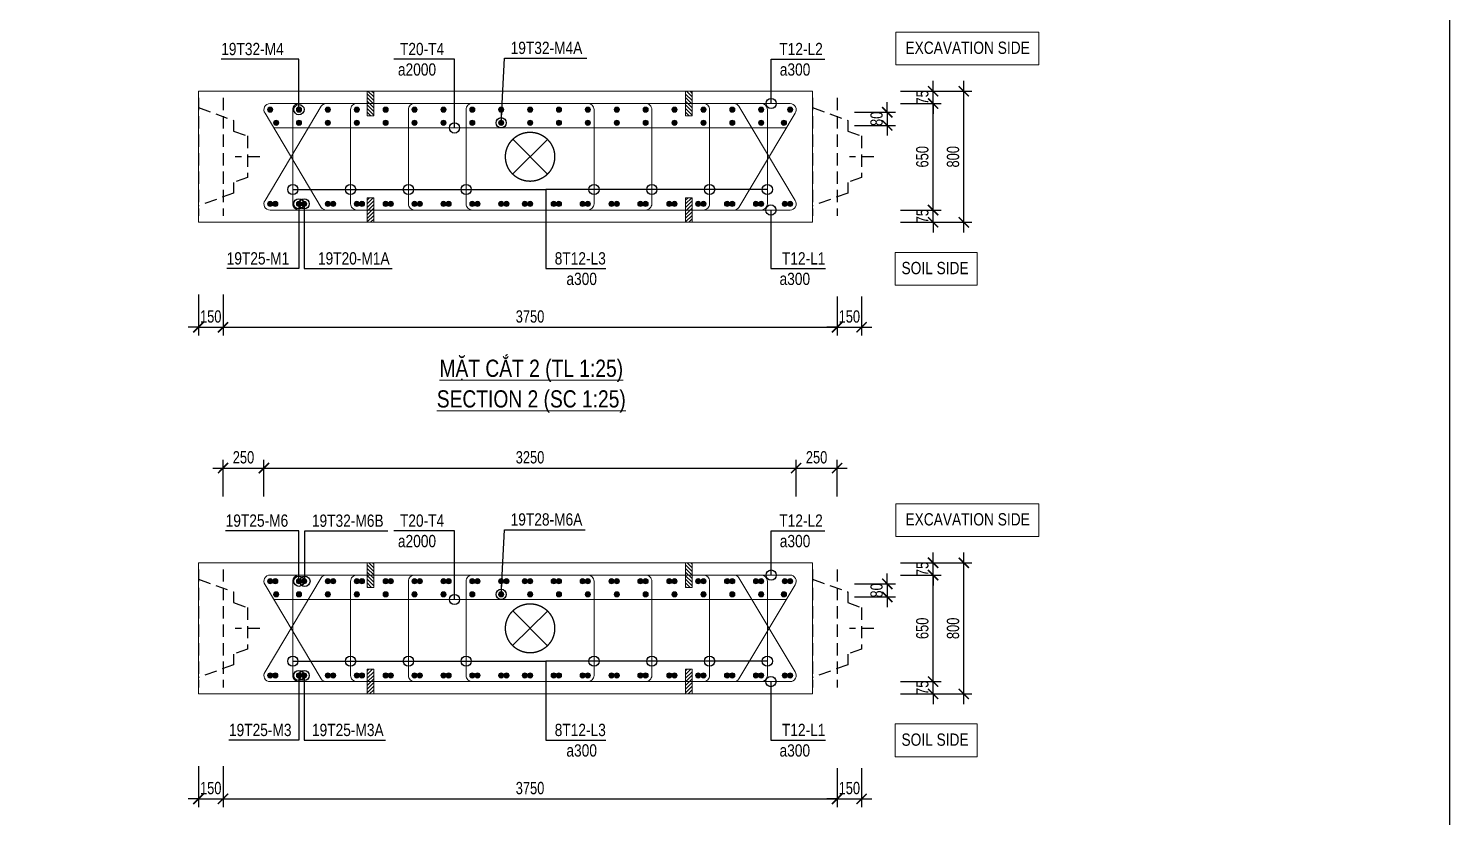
# Model space of a CAD drawing. Header units: millimetres. Extents: x 2746337 to 7547699, y -363432 to 15720.
# Drawn here: x 3215177 to 3249893, y -324901 to -305666 of the extents above; entities that cross this region are included whole.
import ezdxf
from ezdxf.enums import TextEntityAlignment as Align

# ---------------------------------------------------------------- set-up
doc = ezdxf.new("R2010")
doc.units = ezdxf.units.MM
doc.header["$LTSCALE"] = 1200
doc.header["$PDMODE"] = 3
doc.linetypes.add('CENTER', pattern=[2, 1.25, -0.25, 0.25, -0.25])
doc.linetypes.add('HIDDEN', pattern=[0.375, 0.25, -0.125])
for name, color, linetype, lineweight in [('5', 5, 'Continuous', 13), ('BOUND', 3, 'Continuous', 20), ('CWS', 8, 'HIDDEN', 9), ('ENOTE', 2, 'Continuous', 15), ('GRID', 74, 'CENTER', 15), ('K-THUOC', 1, 'Continuous', 18), ('LEADER', 8, 'Continuous', 9), ('MCT', 6, 'Continuous', 20), ('T1CO', 4, 'Continuous', 20), ('TEXTEN', 3, 'Continuous', 13), ('TEXTMA', 2, 'Continuous', 13), ('TEXTVN', 2, 'Continuous', 20), ('TIE', 4, 'Continuous', 13)]:
    doc.layers.add(name, color=color, linetype=linetype, lineweight=lineweight)
doc.layers.add('CDC.04.HIDDEN', color=8, linetype='HIDDEN')
doc.layers.add('MIE', color=5, linetype='HIDDEN')
doc.styles.add('DB_Arial', font='arial.ttf', dxfattribs={"width": 0.8})
doc.styles.add('SMTEXT', font='arial.ttf', dxfattribs={"width": 0.75})
doc.dimstyles.new('BSV25', dxfattribs={"dimtxt": 300, "dimasz": 250, "dimexe": 200, "dimexo": 0, "dimgap": 108, "dimtad": 1, "dimdec": 0, "dimlfac": 0.25, "dimdsep": 46, "dimtxsty": 'SMTEXT', "dimblk": 'ARCHTICK', "dimcen": 100, "dimdle": 250, "dimclrd": 256, "dimclre": 256, "dimclrt": 2, "dimadec": 0, "dimazin": 0, "dimtfac": 1, "dimtdec": 0, "dimtix": 1, "dimtmove": 2, "dimatfit": 3, "dimfxl": 800, "dimfxlon": 1, "dimtolj": 1, "dimtzin": 0, "dimarcsym": 0})

# ---------------------------------------------------------------- blocks, each defined once
blk = doc.blocks.new('cws800')
at = {"layer": 'CDC.04.HIDDEN'}
for p, q in [((-600, 1440), (-600, -1440)), ((0, 1440), (0, -1440))]:
    blk.add_line(p, q, dxfattribs=at)
for points in [[(0, 1200), (-860, 888), (-860, 627), (-1200, 507), (-1200, -507), (-860, -627), (-860, -888), (0, -1200)], [(-1500, 0), (-900, 0)]]:
    blk.add_lwpolyline(points, dxfattribs=at)
blk = doc.blocks.new('_ArchTick')
at = {"color": 0, "linetype": 'ByBlock', "const_width": 0.15}
blk.add_lwpolyline([(-0.5, -0.5), (0.5, 0.5)], dxfattribs=at)
blk = doc.blocks.new('*D2329')
at = {"layer": 'Defpoints', "color": 0, "transparency": 16777216}
for p in [(3219930, -310238), (3219330, -310398), (3219930, -312960)]:
    blk.add_point(p, dxfattribs=at)
at = {"layer": 'K-THUOC', "lineweight": -2, "transparency": 16777216}
for p, q in [((3219330, -312160), (3219330, -313160)), ((3219930, -312160), (3219930, -313160)), ((3219330, -312960), (3219080, -312960)), ((3219330, -312960), (3219930, -312960)), ((3219930, -312960), (3220180, -312960))]:
    blk.add_line(p, q, dxfattribs=at)
at = {"layer": 'K-THUOC', "lineweight": -2, "transparency": 16777216, "xscale": 250, "yscale": 250, "zscale": 250}
blk.add_blockref('_ArchTick', (3219330, -312960), dxfattribs=at)
at = {"layer": 'K-THUOC', "lineweight": -2, "transparency": 16777216, "xscale": 250, "yscale": 250, "zscale": 250, "rotation": 180}
blk.add_blockref('_ArchTick', (3219930, -312960), dxfattribs=at)
at = {"layer": 'K-THUOC', "color": 2, "transparency": 16777216, "insert": (3219630, -312698), "char_height": 300, "attachment_point": 5, "style": 'SMTEXT'}
blk.add_mtext('\\A1;150', dxfattribs=at)
blk = doc.blocks.new('*D2330')
at = {"layer": 'Defpoints', "color": 0, "transparency": 16777216}
for p in [(3234930, -312210), (3235530, -312210), (3235530, -312960)]:
    blk.add_point(p, dxfattribs=at)
at = {"layer": 'K-THUOC', "lineweight": -2, "transparency": 16777216}
for p, q in [((3234930, -312210), (3234930, -313160)), ((3235530, -312210), (3235530, -313160)), ((3234930, -312960), (3234680, -312960)), ((3234930, -312960), (3235530, -312960)), ((3235530, -312960), (3235780, -312960))]:
    blk.add_line(p, q, dxfattribs=at)
at = {"layer": 'K-THUOC', "lineweight": -2, "transparency": 16777216, "xscale": 250, "yscale": 250, "zscale": 250}
blk.add_blockref('_ArchTick', (3234930, -312960), dxfattribs=at)
at = {"layer": 'K-THUOC', "lineweight": -2, "transparency": 16777216, "xscale": 250, "yscale": 250, "zscale": 250, "rotation": 180}
blk.add_blockref('_ArchTick', (3235530, -312960), dxfattribs=at)
at = {"layer": 'K-THUOC', "color": 2, "transparency": 16777216, "insert": (3235230, -312698), "char_height": 300, "attachment_point": 5, "style": 'SMTEXT'}
blk.add_mtext('\\A1;150', dxfattribs=at)
blk = doc.blocks.new('*D2333')
at = {"layer": 'Defpoints', "color": 0, "transparency": 16777216}
for p in [(3219930, -310238), (3234930, -312210), (3234930, -312960)]:
    blk.add_point(p, dxfattribs=at)
at = {"layer": 'K-THUOC', "lineweight": -2, "transparency": 16777216}
for p, q in [((3219930, -312160), (3219930, -313160)), ((3234930, -312210), (3234930, -313160)), ((3219680, -312960), (3235180, -312960))]:
    blk.add_line(p, q, dxfattribs=at)
at = {"layer": 'K-THUOC', "lineweight": -2, "transparency": 16777216, "xscale": 250, "yscale": 250, "zscale": 250, "rotation": 180}
blk.add_blockref('_ArchTick', (3219930, -312960), dxfattribs=at)
at = {"layer": 'K-THUOC', "lineweight": -2, "transparency": 16777216, "xscale": 250, "yscale": 250, "zscale": 250}
blk.add_blockref('_ArchTick', (3234930, -312960), dxfattribs=at)
at = {"layer": 'K-THUOC', "color": 2, "transparency": 16777216, "insert": (3227430, -312698), "char_height": 300, "attachment_point": 5, "style": 'SMTEXT'}
blk.add_mtext('\\A1;3750', dxfattribs=at)
blk = doc.blocks.new('mct1')
at = {"lineweight": 9}
h = blk.add_hatch(color=256, dxfattribs=at)
h.dxf.hatch_style = 1
h.paths.add_polyline_path([(-16, 0, 1), (16, 0, 1)])
blk.add_circle((0, 0), 16, dxfattribs=at)
blk = doc.blocks.new('sp')
at = {"layer": '5', "lineweight": 20}
h = blk.add_hatch(dxfattribs=at)
h.set_pattern_fill('ANSI31', color=256, scale=500)
h.set_pattern_definition([(45, (0, 0), (-44.194, 44.194), [])])
h.paths.add_polyline_path([(80, 300), (-80, 300), (-80, -300), (80, -300)])
blk.add_lwpolyline([(-80, -300), (80, -300), (80, 300), (-80, 300)], close=True, dxfattribs=at)
blk = doc.blocks.new('*D2335')
at = {"layer": 'Defpoints', "color": 0, "transparency": 16777216}
for p in [(3236526, -307198), (3238026, -307198), (3236526, -310398)]:
    blk.add_point(p, dxfattribs=at)
at = {"layer": 'K-THUOC', "lineweight": -2, "transparency": 16777216}
for p, q in [((3237226, -307198), (3238226, -307198)), ((3238026, -310648), (3238026, -306948)), ((3237226, -310398), (3238226, -310398))]:
    blk.add_line(p, q, dxfattribs=at)
at = {"layer": 'K-THUOC', "lineweight": -2, "transparency": 16777216, "xscale": 250, "yscale": 250, "zscale": 250}
for p, rotation in [((3238026, -307198), 90), ((3238026, -310398), 270)]:
    blk.add_blockref('_ArchTick', p, dxfattribs=dict(at, rotation=rotation))
at = {"layer": 'K-THUOC', "color": 2, "transparency": 16777216, "insert": (3237764, -308798), "char_height": 300, "attachment_point": 5, "rotation": 90, "style": 'SMTEXT'}
blk.add_mtext('\\A1;800', dxfattribs=at)
blk = doc.blocks.new('*D2336')
at = {"layer": 'Defpoints', "color": 0, "transparency": 16777216}
for p in [(3236526, -310098), (3237276, -310098), (3236167, -310398)]:
    blk.add_point(p, dxfattribs=at)
at = {"layer": 'K-THUOC', "lineweight": -2, "transparency": 16777216}
for p, q in [((3237276, -310098), (3237276, -309848)), ((3236526, -310098), (3237476, -310098)), ((3237276, -310398), (3237276, -310098)), ((3236476, -310398), (3237476, -310398)), ((3237276, -310398), (3237276, -310648))]:
    blk.add_line(p, q, dxfattribs=at)
at = {"layer": 'K-THUOC', "lineweight": -2, "transparency": 16777216, "xscale": 250, "yscale": 250, "zscale": 250}
for p, rotation in [((3237276, -310098), 270), ((3237276, -310398), 90)]:
    blk.add_blockref('_ArchTick', p, dxfattribs=dict(at, rotation=rotation))
at = {"layer": 'K-THUOC', "color": 2, "transparency": 16777216, "insert": (3237015, -310248), "char_height": 300, "attachment_point": 5, "rotation": 90, "style": 'SMTEXT'}
blk.add_mtext('\\A1;75', dxfattribs=at)
blk = doc.blocks.new('*D2337')
at = {"layer": 'Defpoints', "color": 0, "transparency": 16777216}
for p in [(3236167, -307498), (3237276, -307498), (3236167, -310098)]:
    blk.add_point(p, dxfattribs=at)
at = {"layer": 'K-THUOC', "lineweight": -2, "transparency": 16777216}
for p, q in [((3236476, -307498), (3237476, -307498)), ((3237276, -310348), (3237276, -307248)), ((3236476, -310098), (3237476, -310098))]:
    blk.add_line(p, q, dxfattribs=at)
at = {"layer": 'K-THUOC', "lineweight": -2, "transparency": 16777216, "xscale": 250, "yscale": 250, "zscale": 250}
for p, rotation in [((3237276, -307498), 90), ((3237276, -310098), 270)]:
    blk.add_blockref('_ArchTick', p, dxfattribs=dict(at, rotation=rotation))
at = {"layer": 'K-THUOC', "color": 2, "transparency": 16777216, "insert": (3237014, -308798), "char_height": 300, "attachment_point": 5, "rotation": 90, "style": 'SMTEXT'}
blk.add_mtext('\\A1;650', dxfattribs=at)
blk = doc.blocks.new('*D2338')
at = {"layer": 'Defpoints', "color": 0, "transparency": 16777216}
for p in [(3236167, -307198), (3237276, -307198), (3236167, -307498)]:
    blk.add_point(p, dxfattribs=at)
at = {"layer": 'K-THUOC', "lineweight": -2, "transparency": 16777216}
for p, q in [((3236476, -307198), (3237476, -307198)), ((3237276, -307198), (3237276, -306948)), ((3237276, -307498), (3237276, -307198)), ((3236476, -307498), (3237476, -307498)), ((3237276, -307498), (3237276, -307748))]:
    blk.add_line(p, q, dxfattribs=at)
at = {"layer": 'K-THUOC', "lineweight": -2, "transparency": 16777216, "xscale": 250, "yscale": 250, "zscale": 250}
for p, rotation in [((3237276, -307198), 270), ((3237276, -307498), 90)]:
    blk.add_blockref('_ArchTick', p, dxfattribs=dict(at, rotation=rotation))
at = {"layer": 'K-THUOC', "color": 2, "transparency": 16777216, "insert": (3237015, -307348), "char_height": 300, "attachment_point": 5, "rotation": 90, "style": 'SMTEXT'}
blk.add_mtext('\\A1;75', dxfattribs=at)
blk = doc.blocks.new('*D2339')
at = {"layer": 'Defpoints', "color": 0, "transparency": 16777216}
for p in [(3235190, -307712), (3235190, -308032), (3236157, -308032)]:
    blk.add_point(p, dxfattribs=at)
at = {"layer": 'K-THUOC', "lineweight": -2, "transparency": 16777216}
for p, q in [((3236157, -307712), (3236157, -307462)), ((3235357, -307712), (3236357, -307712)), ((3236157, -307712), (3236157, -308032)), ((3235357, -308032), (3236357, -308032)), ((3236157, -308032), (3236157, -308282))]:
    blk.add_line(p, q, dxfattribs=at)
at = {"layer": 'K-THUOC', "lineweight": -2, "transparency": 16777216, "xscale": 250, "yscale": 250, "zscale": 250}
for p, rotation in [((3236157, -307712), 270), ((3236157, -308032), 90)]:
    blk.add_blockref('_ArchTick', p, dxfattribs=dict(at, rotation=rotation))
at = {"layer": 'K-THUOC', "color": 2, "transparency": 16777216, "insert": (3235896, -307872), "char_height": 300, "attachment_point": 5, "rotation": 90, "style": 'SMTEXT'}
blk.add_mtext('\\A1;80', dxfattribs=at)
blk = doc.blocks.new('tremie')
at = {"layer": 'MIE', "color": 74, "ltscale": 1000}
for p, q in [((424, -424), (-424, 424)), ((424, 424), (-424, -424))]:
    blk.add_line(p, q, dxfattribs=at)
at = {"layer": 'MIE', "ltscale": 500}
blk.add_circle((0, 0), 600, dxfattribs=at)
blk = doc.blocks.new('*D2318')
at = {"layer": 'Defpoints', "color": 0, "transparency": 16777216}
for p in [(3219930, -321748), (3219330, -321908), (3219930, -324470)]:
    blk.add_point(p, dxfattribs=at)
at = {"layer": 'K-THUOC', "lineweight": -2, "transparency": 16777216}
for p, q in [((3219330, -323670), (3219330, -324670)), ((3219930, -323670), (3219930, -324670)), ((3219330, -324470), (3219080, -324470)), ((3219330, -324470), (3219930, -324470)), ((3219930, -324470), (3220180, -324470))]:
    blk.add_line(p, q, dxfattribs=at)
at = {"layer": 'K-THUOC', "lineweight": -2, "transparency": 16777216, "xscale": 250, "yscale": 250, "zscale": 250}
blk.add_blockref('_ArchTick', (3219330, -324470), dxfattribs=at)
at = {"layer": 'K-THUOC', "lineweight": -2, "transparency": 16777216, "xscale": 250, "yscale": 250, "zscale": 250, "rotation": 180}
blk.add_blockref('_ArchTick', (3219930, -324470), dxfattribs=at)
at = {"layer": 'K-THUOC', "color": 2, "transparency": 16777216, "insert": (3219630, -324208), "char_height": 300, "attachment_point": 5, "style": 'SMTEXT'}
blk.add_mtext('\\A1;150', dxfattribs=at)
blk = doc.blocks.new('*D2319')
at = {"layer": 'Defpoints', "color": 0, "transparency": 16777216}
for p in [(3234930, -323720), (3235530, -323720), (3235530, -324470)]:
    blk.add_point(p, dxfattribs=at)
at = {"layer": 'K-THUOC', "lineweight": -2, "transparency": 16777216}
for p, q in [((3234930, -323720), (3234930, -324670)), ((3235530, -323720), (3235530, -324670)), ((3234930, -324470), (3234680, -324470)), ((3234930, -324470), (3235530, -324470)), ((3235530, -324470), (3235780, -324470))]:
    blk.add_line(p, q, dxfattribs=at)
at = {"layer": 'K-THUOC', "lineweight": -2, "transparency": 16777216, "xscale": 250, "yscale": 250, "zscale": 250}
blk.add_blockref('_ArchTick', (3234930, -324470), dxfattribs=at)
at = {"layer": 'K-THUOC', "lineweight": -2, "transparency": 16777216, "xscale": 250, "yscale": 250, "zscale": 250, "rotation": 180}
blk.add_blockref('_ArchTick', (3235530, -324470), dxfattribs=at)
at = {"layer": 'K-THUOC', "color": 2, "transparency": 16777216, "insert": (3235230, -324208), "char_height": 300, "attachment_point": 5, "style": 'SMTEXT'}
blk.add_mtext('\\A1;150', dxfattribs=at)
blk = doc.blocks.new('*D2320')
at = {"layer": 'Defpoints', "color": 0, "transparency": 16777216}
for p in [(3220930, -316396), (3219930, -317087), (3220930, -317087)]:
    blk.add_point(p, dxfattribs=at)
at = {"layer": 'K-THUOC', "lineweight": -2, "transparency": 16777216}
for p, q in [((3219930, -317087), (3219930, -316196)), ((3220930, -317087), (3220930, -316196)), ((3219680, -316396), (3221180, -316396))]:
    blk.add_line(p, q, dxfattribs=at)
at = {"layer": 'K-THUOC', "lineweight": -2, "transparency": 16777216, "xscale": 250, "yscale": 250, "zscale": 250, "rotation": 180}
blk.add_blockref('_ArchTick', (3219930, -316396), dxfattribs=at)
at = {"layer": 'K-THUOC', "lineweight": -2, "transparency": 16777216, "xscale": 250, "yscale": 250, "zscale": 250}
blk.add_blockref('_ArchTick', (3220930, -316396), dxfattribs=at)
at = {"layer": 'K-THUOC', "color": 2, "transparency": 16777216, "insert": (3220430, -316135), "char_height": 300, "attachment_point": 5, "style": 'SMTEXT'}
blk.add_mtext('\\A1;250', dxfattribs=at)
blk = doc.blocks.new('*D2321')
at = {"layer": 'Defpoints', "color": 0, "transparency": 16777216}
for p in [(3233929, -316396), (3220930, -317087), (3233929, -317087)]:
    blk.add_point(p, dxfattribs=at)
at = {"layer": 'K-THUOC', "lineweight": -2, "transparency": 16777216}
for p, q in [((3220930, -317087), (3220930, -316196)), ((3233929, -317087), (3233929, -316196)), ((3220680, -316396), (3234179, -316396))]:
    blk.add_line(p, q, dxfattribs=at)
at = {"layer": 'K-THUOC', "lineweight": -2, "transparency": 16777216, "xscale": 250, "yscale": 250, "zscale": 250, "rotation": 180}
blk.add_blockref('_ArchTick', (3220930, -316396), dxfattribs=at)
at = {"layer": 'K-THUOC', "lineweight": -2, "transparency": 16777216, "xscale": 250, "yscale": 250, "zscale": 250}
blk.add_blockref('_ArchTick', (3233929, -316396), dxfattribs=at)
at = {"layer": 'K-THUOC', "color": 2, "transparency": 16777216, "insert": (3227430, -316135), "char_height": 300, "attachment_point": 5, "style": 'SMTEXT'}
blk.add_mtext('\\A1;3250', dxfattribs=at)
blk = doc.blocks.new('*D2322')
at = {"layer": 'Defpoints', "color": 0, "transparency": 16777216}
for p in [(3219930, -321748), (3234930, -323720), (3234930, -324470)]:
    blk.add_point(p, dxfattribs=at)
at = {"layer": 'K-THUOC', "lineweight": -2, "transparency": 16777216}
for p, q in [((3219930, -323670), (3219930, -324670)), ((3234930, -323720), (3234930, -324670)), ((3219680, -324470), (3235180, -324470))]:
    blk.add_line(p, q, dxfattribs=at)
at = {"layer": 'K-THUOC', "lineweight": -2, "transparency": 16777216, "xscale": 250, "yscale": 250, "zscale": 250, "rotation": 180}
blk.add_blockref('_ArchTick', (3219930, -324470), dxfattribs=at)
at = {"layer": 'K-THUOC', "lineweight": -2, "transparency": 16777216, "xscale": 250, "yscale": 250, "zscale": 250}
blk.add_blockref('_ArchTick', (3234930, -324470), dxfattribs=at)
at = {"layer": 'K-THUOC', "color": 2, "transparency": 16777216, "insert": (3227430, -324208), "char_height": 300, "attachment_point": 5, "style": 'SMTEXT'}
blk.add_mtext('\\A1;3750', dxfattribs=at)
blk = doc.blocks.new('*D2323')
at = {"layer": 'Defpoints', "color": 0, "transparency": 16777216}
for p in [(3234930, -316396), (3233929, -317087), (3234930, -317087)]:
    blk.add_point(p, dxfattribs=at)
at = {"layer": 'K-THUOC', "lineweight": -2, "transparency": 16777216}
for p, q in [((3233929, -317087), (3233929, -316196)), ((3234930, -317087), (3234930, -316196)), ((3233679, -316396), (3235180, -316396))]:
    blk.add_line(p, q, dxfattribs=at)
at = {"layer": 'K-THUOC', "lineweight": -2, "transparency": 16777216, "xscale": 250, "yscale": 250, "zscale": 250, "rotation": 180}
blk.add_blockref('_ArchTick', (3233929, -316396), dxfattribs=at)
at = {"layer": 'K-THUOC', "lineweight": -2, "transparency": 16777216, "xscale": 250, "yscale": 250, "zscale": 250}
blk.add_blockref('_ArchTick', (3234930, -316396), dxfattribs=at)
at = {"layer": 'K-THUOC', "color": 2, "transparency": 16777216, "insert": (3234430, -316135), "char_height": 300, "attachment_point": 5, "style": 'SMTEXT'}
blk.add_mtext('\\A1;250', dxfattribs=at)
blk = doc.blocks.new('*D2324')
at = {"layer": 'Defpoints', "color": 0, "transparency": 16777216}
for p in [(3236526, -318708), (3238026, -318708), (3236526, -321908)]:
    blk.add_point(p, dxfattribs=at)
at = {"layer": 'K-THUOC', "lineweight": -2, "transparency": 16777216}
for p, q in [((3238026, -322158), (3238026, -318458)), ((3237226, -318708), (3238226, -318708)), ((3237226, -321908), (3238226, -321908))]:
    blk.add_line(p, q, dxfattribs=at)
at = {"layer": 'K-THUOC', "lineweight": -2, "transparency": 16777216, "xscale": 250, "yscale": 250, "zscale": 250}
for p, rotation in [((3238026, -318708), 90), ((3238026, -321908), 270)]:
    blk.add_blockref('_ArchTick', p, dxfattribs=dict(at, rotation=rotation))
at = {"layer": 'K-THUOC', "color": 2, "transparency": 16777216, "insert": (3237764, -320308), "char_height": 300, "attachment_point": 5, "rotation": 90, "style": 'SMTEXT'}
blk.add_mtext('\\A1;800', dxfattribs=at)
blk = doc.blocks.new('*D2325')
at = {"layer": 'Defpoints', "color": 0, "transparency": 16777216}
for p in [(3236526, -321608), (3237276, -321608), (3236167, -321908)]:
    blk.add_point(p, dxfattribs=at)
at = {"layer": 'K-THUOC', "lineweight": -2, "transparency": 16777216}
for p, q in [((3237276, -321608), (3237276, -321358)), ((3236526, -321608), (3237476, -321608)), ((3237276, -321908), (3237276, -321608)), ((3236476, -321908), (3237476, -321908)), ((3237276, -321908), (3237276, -322158))]:
    blk.add_line(p, q, dxfattribs=at)
at = {"layer": 'K-THUOC', "lineweight": -2, "transparency": 16777216, "xscale": 250, "yscale": 250, "zscale": 250}
for p, rotation in [((3237276, -321608), 270), ((3237276, -321908), 90)]:
    blk.add_blockref('_ArchTick', p, dxfattribs=dict(at, rotation=rotation))
at = {"layer": 'K-THUOC', "color": 2, "transparency": 16777216, "insert": (3237015, -321758), "char_height": 300, "attachment_point": 5, "rotation": 90, "style": 'SMTEXT'}
blk.add_mtext('\\A1;75', dxfattribs=at)
blk = doc.blocks.new('*D2326')
at = {"layer": 'Defpoints', "color": 0, "transparency": 16777216}
for p in [(3236167, -319008), (3237276, -319008), (3236167, -321608)]:
    blk.add_point(p, dxfattribs=at)
at = {"layer": 'K-THUOC', "lineweight": -2, "transparency": 16777216}
for p, q in [((3236476, -319008), (3237476, -319008)), ((3237276, -321858), (3237276, -318758)), ((3236476, -321608), (3237476, -321608))]:
    blk.add_line(p, q, dxfattribs=at)
at = {"layer": 'K-THUOC', "lineweight": -2, "transparency": 16777216, "xscale": 250, "yscale": 250, "zscale": 250}
for p, rotation in [((3237276, -319008), 90), ((3237276, -321608), 270)]:
    blk.add_blockref('_ArchTick', p, dxfattribs=dict(at, rotation=rotation))
at = {"layer": 'K-THUOC', "color": 2, "transparency": 16777216, "insert": (3237014, -320308), "char_height": 300, "attachment_point": 5, "rotation": 90, "style": 'SMTEXT'}
blk.add_mtext('\\A1;650', dxfattribs=at)
blk = doc.blocks.new('*D2327')
at = {"layer": 'Defpoints', "color": 0, "transparency": 16777216}
for p in [(3236167, -318708), (3236167, -319008), (3237276, -318708)]:
    blk.add_point(p, dxfattribs=at)
at = {"layer": 'K-THUOC', "lineweight": -2, "transparency": 16777216}
for p, q in [((3237276, -318708), (3237276, -318458)), ((3236476, -318708), (3237476, -318708)), ((3236476, -319008), (3237476, -319008)), ((3237276, -319008), (3237276, -318708)), ((3237276, -319008), (3237276, -319258))]:
    blk.add_line(p, q, dxfattribs=at)
at = {"layer": 'K-THUOC', "lineweight": -2, "transparency": 16777216, "xscale": 250, "yscale": 250, "zscale": 250}
for p, rotation in [((3237276, -318708), 270), ((3237276, -319008), 90)]:
    blk.add_blockref('_ArchTick', p, dxfattribs=dict(at, rotation=rotation))
at = {"layer": 'K-THUOC', "color": 2, "transparency": 16777216, "insert": (3237015, -318858), "char_height": 300, "attachment_point": 5, "rotation": 90, "style": 'SMTEXT'}
blk.add_mtext('\\A1;75', dxfattribs=at)
blk = doc.blocks.new('*D2328')
at = {"layer": 'Defpoints', "color": 0, "transparency": 16777216}
for p in [(3235190, -319222), (3235190, -319542), (3236157, -319542)]:
    blk.add_point(p, dxfattribs=at)
at = {"layer": 'K-THUOC', "lineweight": -2, "transparency": 16777216}
for p, q in [((3236157, -319222), (3236157, -318972)), ((3235357, -319222), (3236357, -319222)), ((3236157, -319222), (3236157, -319542)), ((3235357, -319542), (3236357, -319542)), ((3236157, -319542), (3236157, -319792))]:
    blk.add_line(p, q, dxfattribs=at)
at = {"layer": 'K-THUOC', "lineweight": -2, "transparency": 16777216, "xscale": 250, "yscale": 250, "zscale": 250}
for p, rotation in [((3236157, -319222), 270), ((3236157, -319542), 90)]:
    blk.add_blockref('_ArchTick', p, dxfattribs=dict(at, rotation=rotation))
at = {"layer": 'K-THUOC', "color": 2, "transparency": 16777216, "insert": (3235896, -319382), "char_height": 300, "attachment_point": 5, "rotation": 90, "style": 'SMTEXT'}
blk.add_mtext('\\A1;80', dxfattribs=at)

msp = doc.modelspace()

# ---------------------------------------------------------------- linework, layer by layer
msp.add_lwpolyline([(3156375.6, -286280), (3249892.9, -286280), (3249892.9, -363432.4), (3156375.6, -363432.4)], close=True)
at = {"layer": 'BOUND'}
for points in [[(3219330.3, -310397.7), (3234330.3, -310397.7), (3234330.3, -307197.7), (3219330.3, -307197.7)], [(3219330.3, -321907.7), (3234330.3, -321907.7), (3234330.3, -318707.7), (3219330.3, -318707.7)]]:
    msp.add_lwpolyline(points, close=True, dxfattribs=at)
at = {"layer": 'ENOTE'}
for points in [[(3236362.3, -305755.1), (3239862.3, -305755.1), (3239862.3, -306555.1), (3236362.3, -306555.1)], [(3236351.7, -311131.7), (3238351.7, -311131.7), (3238351.7, -311931.7), (3236351.7, -311931.7)], [(3236362.3, -317265.2), (3239862.3, -317265.2), (3239862.3, -318065.2), (3236362.3, -318065.2)], [(3236351.7, -322641.8), (3238351.7, -322641.8), (3238351.7, -323441.8), (3236351.7, -323441.8)]]:
    msp.add_lwpolyline(points, close=True, dxfattribs=at)
at = {"layer": 'T1CO'}
for p, q in [((3233690.4, -308094.6), (3221172.6, -308094.6)), ((3233690.4, -319604.6), (3221172.6, -319604.6))]:
    msp.add_line(p, q, dxfattribs=at)
at = {"layer": 'TIE', "lineweight": 20}
for points in [[(3222452, -307497.7, 0.244599), (3222329.2, -307561.6), (3220957.4, -309861.6, 0.6069433), (3221080.3, -310097.7), (3233782.8, -310097.7, 0.6069433), (3233905.6, -309861.6), (3232533.9, -307561.6, 0.244599), (3232411, -307497.7)], [(3232411, -310097.7, 0.244599), (3232533.9, -310033.8), (3233905.6, -307733.8, 0.6069433), (3233782.8, -307497.7), (3221080.3, -307497.7, 0.6069433), (3220957.4, -307733.8), (3222329.2, -310033.8, 0.244599), (3222452, -310097.7)], [(3222452, -319007.7, 0.244599), (3222329.2, -319071.7), (3220957.4, -321371.7, 0.6069433), (3221080.3, -321607.7), (3233782.8, -321607.7, 0.6069433), (3233905.6, -321371.7), (3232533.9, -319071.7, 0.244599), (3232411, -319007.7)], [(3232411, -321607.7, 0.244599), (3232533.9, -321543.8), (3233905.6, -319243.8, 0.6069433), (3233782.8, -319007.7), (3221080.3, -319007.7, 0.6069433), (3220957.4, -319243.8), (3222329.2, -321543.8, 0.244599), (3222452, -321607.7)]]:
    msp.add_lwpolyline(points, format="xyb", dxfattribs=at)
at = {"layer": 'TIE'}
for points in [[(3222236, -310097.7), (3221786, -310097.7, -0.4142136), (3221636, -309947.7), (3221636, -307647.7, -0.4142136), (3221786, -307497.7), (3222236, -307497.7)], [(3223647.3, -310097.7), (3223197.3, -310097.7, -0.4142136), (3223047.3, -309947.7), (3223047.3, -307647.7, -0.4142136), (3223197.3, -307497.7), (3223647.3, -307497.7)], [(3225058.7, -310097.7), (3224608.7, -310097.7, -0.4142136), (3224458.7, -309947.7), (3224458.7, -307647.7, -0.4142136), (3224608.7, -307497.7), (3225058.7, -307497.7)], [(3226470.1, -310097.7), (3226020.1, -310097.7, -0.4142136), (3225870.1, -309947.7), (3225870.1, -307647.7, -0.4142136), (3226020.1, -307497.7), (3226470.1, -307497.7)], [(3228392.9, -310097.7), (3228842.9, -310097.7, 0.4142136), (3228992.9, -309947.7), (3228992.9, -307647.7, 0.4142136), (3228842.9, -307497.7), (3228392.9, -307497.7)], [(3229804.3, -310097.7), (3230254.3, -310097.7, 0.4142136), (3230404.3, -309947.7), (3230404.3, -307647.7, 0.4142136), (3230254.3, -307497.7), (3229804.3, -307497.7)], [(3231215.7, -310097.7), (3231665.7, -310097.7, 0.4142136), (3231815.7, -309947.7), (3231815.7, -307647.7, 0.4142136), (3231665.7, -307497.7), (3231215.7, -307497.7)], [(3232627.1, -310097.7), (3233077.1, -310097.7, 0.4142136), (3233227.1, -309947.7), (3233227.1, -307647.7, 0.4142136), (3233077.1, -307497.7), (3232627.1, -307497.7)], [(3222236, -321607.7), (3221786, -321607.7, -0.4142136), (3221636, -321457.7), (3221636, -319157.7, -0.4142136), (3221786, -319007.7), (3222236, -319007.7)], [(3223647.3, -321607.7), (3223197.3, -321607.7, -0.4142136), (3223047.3, -321457.7), (3223047.3, -319157.7, -0.4142136), (3223197.3, -319007.7), (3223647.3, -319007.7)], [(3225058.7, -321607.7), (3224608.7, -321607.7, -0.4142136), (3224458.7, -321457.7), (3224458.7, -319157.7, -0.4142136), (3224608.7, -319007.7), (3225058.7, -319007.7)], [(3226470.1, -321607.7), (3226020.1, -321607.7, -0.4142136), (3225870.1, -321457.7), (3225870.1, -319157.7, -0.4142136), (3226020.1, -319007.7), (3226470.1, -319007.7)], [(3228392.9, -321607.7), (3228842.9, -321607.7, 0.4142136), (3228992.9, -321457.7), (3228992.9, -319157.7, 0.4142136), (3228842.9, -319007.7), (3228392.9, -319007.7)], [(3229804.3, -321607.7), (3230254.3, -321607.7, 0.4142136), (3230404.3, -321457.7), (3230404.3, -319157.7, 0.4142136), (3230254.3, -319007.7), (3229804.3, -319007.7)], [(3231215.7, -321607.7), (3231665.7, -321607.7, 0.4142136), (3231815.7, -321457.7), (3231815.7, -319157.7, 0.4142136), (3231665.7, -319007.7), (3231215.7, -319007.7)], [(3232627.1, -321607.7), (3233077.1, -321607.7, 0.4142136), (3233227.1, -321457.7), (3233227.1, -319157.7, 0.4142136), (3233077.1, -319007.7), (3232627.1, -319007.7)]]:
    msp.add_lwpolyline(points, format="xyb", dxfattribs=at)

# ---------------------------------------------------------------- block references
at = {"layer": 'CWS', "xscale": -1}
for p in [(3219330.3, -308797.7), (3234330.3, -308797.7), (3219330.3, -320307.7), (3234330.3, -320307.7)]:
    msp.add_blockref('cws800', p, dxfattribs=at)
at = {"layer": 'ENOTE', "xscale": -1}
for p in [(3223531.1, -307497.7), (3231310.5, -307497.7), (3223531.1, -319007.7), (3231310.5, -319007.7)]:
    msp.add_blockref('sp', p, dxfattribs=at)
at = {"layer": 'ENOTE', "rotation": 180}
for p in [(3223531.1, -310097.7), (3231310.5, -310097.7), (3223531.1, -321607.7), (3231310.5, -321607.7)]:
    msp.add_blockref('sp', p, dxfattribs=at)
at = {"layer": 'GRID', "rotation": 269.672406155841}
for p in [(3227431.5, -308797.7), (3227431.5, -320307.7)]:
    msp.add_blockref('tremie', p, dxfattribs=at)
at = {"layer": 'MCT', "xscale": -4, "yscale": 4, "zscale": 4, "rotation": 180}
for p in [(3221080.3, -307647.7), (3221786, -307647.7), (3222491.7, -307647.7), (3223197.3, -307647.7), (3223903, -307647.7), (3224608.7, -307647.7), (3225314.4, -307647.7), (3226020.1, -307647.7), (3226725.8, -307647.7), (3227431.5, -307647.7), (3228137.2, -307647.7), (3228842.9, -307647.7), (3229548.6, -307647.7), (3230254.3, -307647.7), (3230960, -307647.7), (3231665.7, -307647.7), (3232371.4, -307647.7), (3233077.1, -307647.7), (3233782.8, -307647.7), (3221230.3, -307967.7), (3221786, -307967.7), (3222491.7, -307967.7), (3223197.3, -307967.7), (3223903, -307967.7), (3224608.7, -307967.7), (3225314.4, -307967.7), (3226020.1, -307967.7), (3226725.8, -307967.7), (3227431.5, -307967.7), (3228137.2, -307967.7), (3228842.9, -307967.7), (3229548.6, -307967.7), (3230254.3, -307967.7), (3230960, -307967.7), (3231665.7, -307967.7), (3232371.4, -307967.7), (3233077.1, -307967.7), (3233632.8, -307967.7), (3221080.3, -319157.7), (3221208.3, -319157.7), (3221786, -319157.7), (3221914, -319157.7), (3222491.7, -319157.7), (3222619.7, -319157.7), (3223197.3, -319157.7), (3223325.3, -319157.7), (3223903, -319157.7), (3224031, -319157.7), (3224608.7, -319157.7), (3224736.7, -319157.7), (3225314.4, -319157.7), (3225442.4, -319157.7), (3226020.1, -319157.7), (3226148.1, -319157.7), (3226725.8, -319157.7), (3226853.8, -319157.7), (3227303.5, -319157.7), (3227431.5, -319157.7), (3228009.2, -319157.7), (3228137.2, -319157.7), (3228714.9, -319157.7), (3228842.9, -319157.7), (3229420.6, -319157.7), (3229548.6, -319157.7), (3230126.3, -319157.7), (3230254.3, -319157.7), (3230832, -319157.7), (3230960, -319157.7), (3231537.7, -319157.7), (3231665.7, -319157.7), (3232243.4, -319157.7), (3232371.4, -319157.7), (3232949.1, -319157.7), (3233077.1, -319157.7), (3233654.8, -319157.7), (3233782.8, -319157.7), (3221230.3, -319477.7), (3221786, -319477.7), (3222491.7, -319477.7), (3223197.3, -319477.7), (3223903, -319477.7), (3224608.7, -319477.7), (3225314.4, -319477.7), (3226020.1, -319477.7), (3226725.8, -319477.7), (3227431.5, -319477.7), (3228137.2, -319477.7), (3228842.9, -319477.7), (3229548.6, -319477.7), (3230254.3, -319477.7), (3230960, -319477.7), (3231665.7, -319477.7), (3232371.4, -319477.7), (3233077.1, -319477.7), (3233632.8, -319477.7)]:
    msp.add_blockref('mct1', p, dxfattribs=at)
at = {"layer": 'MCT', "xscale": 4, "yscale": 4, "zscale": 4}
for p in [(3221080.3, -309947.7), (3221208.3, -309947.7), (3221786, -309947.7), (3221914, -309947.7), (3222491.7, -309947.7), (3222619.7, -309947.7), (3223197.3, -309947.7), (3223325.3, -309947.7), (3223903, -309947.7), (3224031, -309947.7), (3224608.7, -309947.7), (3224736.7, -309947.7), (3225314.4, -309947.7), (3225442.4, -309947.7), (3226020.1, -309947.7), (3226148.1, -309947.7), (3226725.8, -309947.7), (3226853.8, -309947.7), (3227303.5, -309947.7), (3227431.5, -309947.7), (3228009.2, -309947.7), (3228137.2, -309947.7), (3228714.9, -309947.7), (3228842.9, -309947.7), (3229420.6, -309947.7), (3229548.6, -309947.7), (3230126.3, -309947.7), (3230254.3, -309947.7), (3230832, -309947.7), (3230960, -309947.7), (3231537.7, -309947.7), (3231665.7, -309947.7), (3232243.4, -309947.7), (3232371.4, -309947.7), (3232949.1, -309947.7), (3233077.1, -309947.7), (3233654.8, -309947.7), (3233782.8, -309947.7), (3221080.3, -321457.7), (3221208.3, -321457.7), (3221786, -321457.7), (3221914, -321457.7), (3222491.7, -321457.7), (3222619.7, -321457.7), (3223197.3, -321457.7), (3223325.3, -321457.7), (3223903, -321457.7), (3224031, -321457.7), (3224608.7, -321457.7), (3224736.7, -321457.7), (3225314.4, -321457.7), (3225442.4, -321457.7), (3226020.1, -321457.7), (3226148.1, -321457.7), (3226725.8, -321457.7), (3226853.8, -321457.7), (3227303.5, -321457.7), (3227431.5, -321457.7), (3228009.2, -321457.7), (3228137.2, -321457.7), (3228714.9, -321457.7), (3228842.9, -321457.7), (3229420.6, -321457.7), (3229548.6, -321457.7), (3230126.3, -321457.7), (3230254.3, -321457.7), (3230832, -321457.7), (3230960, -321457.7), (3231537.7, -321457.7), (3231665.7, -321457.7), (3232243.4, -321457.7), (3232371.4, -321457.7), (3232949.1, -321457.7), (3233077.1, -321457.7), (3233654.8, -321457.7), (3233782.8, -321457.7)]:
    msp.add_blockref('mct1', p, dxfattribs=at)

# ---------------------------------------------------------------- texts
at = {"layer": 'TEXTEN', "style": 'DB_Arial', "width": 0.8}
for s, p in [('T20-T4', (3225333, -306317.7)), ('T12-L2', (3234581.2, -306317.7)), ('8T12-L3', (3229281.4, -311427.7)), ('T12-L1', (3234645.3, -311427.7)), ('a300', (3229064.7, -311927.7)), ('T20-T4', (3225333, -317827.7)), ('T12-L2', (3234581.2, -317827.7)), ('8T12-L3', (3229281.4, -322937.7)), ('T12-L1', (3234645.3, -322937.7)), ('a300', (3229064.7, -323437.7))]:
    msp.add_text(s, height=300, dxfattribs=at).set_placement(p, align=Align.RIGHT)
for s, p in [('a2000', (3224202.6, -306817.7)), ('a300', (3233531.5, -306817.7)), ('a300', (3233525.3, -311927.7)), ('a2000', (3224202.6, -318327.7)), ('a300', (3233531.5, -318327.7)), ('a300', (3233525.3, -323437.7))]:
    msp.add_text(s, height=300, dxfattribs=at).set_placement(p)
at = {"layer": 'TEXTMA', "style": 'DB_Arial', "width": 0.8}
for s, p in [('19T32-M4', (3219886, -306317.7)), ('19T32-M4A', (3226956.3, -306289.7)), ('19T25-M1', (3220019.5, -311427.7)), ('19T20-M1A', (3222248.6, -311427.7)), ('19T25-M6', (3219994.9, -317827.7)), ('19T32-M6B', (3222101.4, -317829.9)), ('19T28-M6A', (3226956.3, -317799.7)), ('19T25-M3', (3220075.3, -322937.7)), ('19T25-M3A', (3222102.7, -322937.7))]:
    msp.add_text(s, height=300, dxfattribs=at).set_placement(p)
at = {"layer": 'TEXTVN', "style": 'DB_Arial', "width": 0.8}
for p in [(3236601.5, -306286.8), (3236601.5, -317796.9)]:
    msp.add_text('EXCAVATION SIDE', height=300, dxfattribs=at).set_placement(p)
for p in [(3238143.8, -311663.4), (3238143.8, -323173.5)]:
    msp.add_text('SOIL SIDE', height=300, dxfattribs=at).set_placement(p, align=Align.RIGHT)
for s, p in [('%%UMẶT CẮT 2 (TL 1:25)', (3227460.8, -313959.5)), ('%%USECTION 2 (SC 1:25)', (3227460.8, -314759.5))]:
    msp.add_text(s, height=420, rotation=360, dxfattribs=at).set_placement(p, align=Align.MIDDLE)

# ---------------------------------------------------------------- dimensions: what is measured, and where the dimension line sits
at = {"layer": 'K-THUOC'}
for base, p1, p2, picture, middle in [((3237275.6, -307197.7), (3236167.5, -307497.7), (3236167.5, -307197.7), '*D2338', (3237015, -307347.7)), ((3238025.6, -307197.7), (3236525.6, -310397.7), (3236525.6, -307197.7), '*D2335', (3237764.4, -308797.7)), ((3236156.7, -308031.7), (3235190.3, -307711.7), (3235190.3, -308031.7), '*D2339', (3235895.5, -307871.7)), ((3237275.6, -307497.7), (3236167.5, -310097.7), (3236167.5, -307497.7), '*D2337', (3237014.4, -308797.7)), ((3237275.6, -310097.7), (3236167.5, -310397.7), (3236525.6, -310097.7), '*D2336', (3237015, -310247.7)), ((3237275.6, -318707.7), (3236167.5, -319007.7), (3236167.5, -318707.7), '*D2327', (3237015, -318857.7)), ((3238025.6, -318707.7), (3236525.6, -321907.7), (3236525.6, -318707.7), '*D2324', (3237764.4, -320307.7)), ((3236156.7, -319541.7), (3235190.3, -319221.7), (3235190.3, -319541.7), '*D2328', (3235895.5, -319381.7)), ((3237275.6, -319007.7), (3236167.5, -321607.7), (3236167.5, -319007.7), '*D2326', (3237014.4, -320307.7)), ((3237275.6, -321607.7), (3236167.5, -321907.7), (3236525.6, -321607.7), '*D2325', (3237015, -321757.7))]:
    dim = msp.add_linear_dim(base=base, p1=p1, p2=p2, angle=90, dimstyle='BSV25', dxfattribs=at)
    dim.commit()
    dim.dimension.update_dxf_attribs({"geometry": picture, "text_midpoint": middle})
for base, p1, p2, picture, middle in [((3219930.3, -312959.5), (3219330.3, -310397.7), (3219930.3, -310237.9), '*D2329', (3219630.3, -312698.3)), ((3234930.3, -312959.5), (3219930.3, -310237.9), (3234930.3, -312209.5), '*D2333', (3227430.3, -312698.2)), ((3235530.3, -312959.5), (3234930.3, -312209.5), (3235530.3, -312209.5), '*D2330', (3235230.3, -312698.3)), ((3220930.3, -316396), (3219930.3, -317087.1), (3220930.3, -317087.1), '*D2320', (3220430.3, -316134.9)), ((3233928.8, -316396), (3220930.3, -317087.1), (3233928.8, -317087.1), '*D2321', (3227429.5, -316134.8)), ((3234930.3, -316396), (3233928.8, -317087.1), (3234930.3, -317087.1), '*D2323', (3234429.5, -316134.9)), ((3219930.3, -324469.6), (3219330.3, -321907.7), (3219930.3, -321748), '*D2318', (3219630.3, -324208.4)), ((3234930.3, -324469.6), (3219930.3, -321748), (3234930.3, -323719.6), '*D2322', (3227430.3, -324208.3)), ((3235530.3, -324469.6), (3234930.3, -323719.6), (3235530.3, -323719.6), '*D2319', (3235230.3, -324208.4))]:
    dim = msp.add_linear_dim(base=base, p1=p1, p2=p2, dimstyle='BSV25', dxfattribs=at)
    dim.commit()
    dim.dimension.update_dxf_attribs({"geometry": picture, "text_midpoint": middle})

# ---------------------------------------------------------------- leaders
at = {"layer": 'LEADER'}
for points in [[(3221786, -307647.7), (3221786, -306417.7), (3219886, -306417.7)], [(3225584.3, -308094.6), (3225584.3, -306417.7), (3224099.9, -306417.7)], [(3226725.8, -307967.7), (3226809.2, -306389.7), (3228815.5, -306389.7)], [(3233321.5, -307497.7), (3233321.5, -306417.7), (3234630.9, -306417.7)], [(3221636, -309597.7), (3227813.1, -309597.7), (3227813.1, -311527.7), (3229281.7, -311527.7)], [(3223047.3, -309597.7), (3227813.1, -309597.7), (3227813.1, -311527.7)], [(3224458.7, -309597.7), (3227813.1, -309597.7), (3227813.1, -311527.7)], [(3225870.1, -309597.7), (3227813.1, -309597.7), (3227813.1, -311527.7), (3229281.7, -311527.7)], [(3231815.7, -309597.7), (3227813.1, -309597.7), (3227813.1, -311527.7), (3229281.7, -311527.7)], [(3233227.1, -309597.7), (3227813.1, -309597.7), (3227813.1, -311527.7), (3229281.7, -311527.7)], [(3230404.3, -309597.7), (3227813.1, -309597.7), (3227813.1, -311527.7)], [(3228992.9, -309597.7), (3227813.1, -309597.7), (3227813.1, -311527.7)], [(3221782, -309947.7), (3221782, -311527.7), (3220019.5, -311527.7)], [(3221910, -309947.7), (3221910, -311527.7), (3224065.7, -311527.7)], [(3233315.3, -310097.7), (3233315.3, -311527.7), (3234645.3, -311527.7)], [(3221786, -319157.7), (3221786, -317927.7), (3219994.9, -317927.7)], [(3221931.2, -319159.9), (3221931.2, -317929.9), (3223960, -317929.9)], [(3225584.3, -319604.6), (3225584.3, -317927.7), (3224099.9, -317927.7)], [(3226725.8, -319477.7), (3226809.2, -317899.7), (3228778.9, -317899.7)], [(3233321.5, -319007.7), (3233321.5, -317927.7), (3234630.9, -317927.7)], [(3221636, -321107.7), (3227813.1, -321107.7), (3227813.1, -323037.7), (3229281.7, -323037.7)], [(3223047.3, -321107.7), (3227813.1, -321107.7), (3227813.1, -323037.7)], [(3224458.7, -321107.7), (3227813.1, -321107.7), (3227813.1, -323037.7)], [(3225870.1, -321107.7), (3227813.1, -321107.7), (3227813.1, -323037.7), (3229281.7, -323037.7)], [(3231815.7, -321107.7), (3227813.1, -321107.7), (3227813.1, -323037.7), (3229281.7, -323037.7)], [(3233227.1, -321107.7), (3227813.1, -321107.7), (3227813.1, -323037.7), (3229281.7, -323037.7)], [(3230404.3, -321107.7), (3227813.1, -321107.7), (3227813.1, -323037.7)], [(3228992.9, -321107.7), (3227813.1, -321107.7), (3227813.1, -323037.7)], [(3221782, -321457.7), (3221782, -323037.7), (3220075.3, -323037.7)], [(3221910, -321457.7), (3221910, -323037.7), (3223901.6, -323037.7)], [(3233315.3, -321607.7), (3233315.3, -323037.7), (3234645.3, -323037.7)]]:
    msp.add_leader(points, dimstyle='BSV25', override={"dimldrblk": 'Origin'}, dxfattribs=at)

doc.saveas('drawing.dxf')
